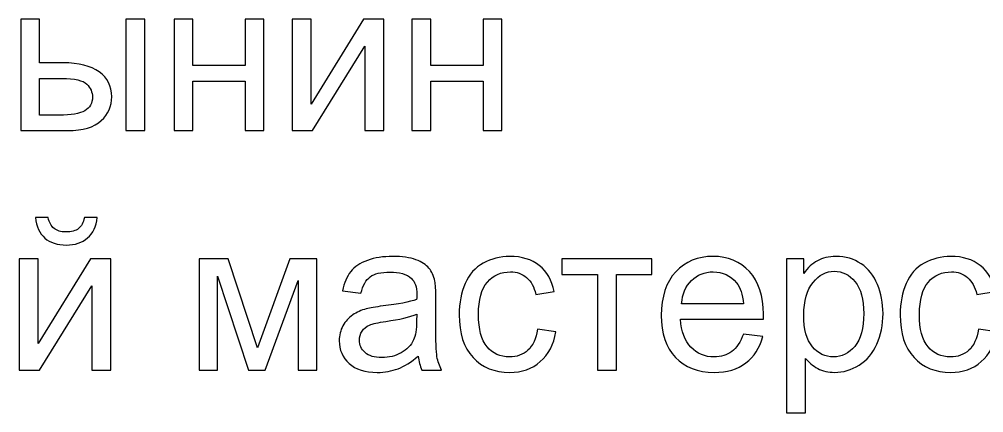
# Model space of a CAD drawing. Header units: centimetres. Extents: x 259 to 610, y 357 to 1252.
# Drawn here: x 330.76 to 346.65, y 1001.02 to 1007.5 of the extents above; entities that cross this region are included whole.
import ezdxf

# ---------------------------------------------------------------- set-up
doc = ezdxf.new("R2010")
doc.units = ezdxf.units.CM
doc.header["$MEASUREMENT"] = 0
doc.layers.add('layer 1', color=7, linetype='Continuous')

msp = doc.modelspace()

# ---------------------------------------------------------------- linework, layer by layer
at = {"layer": 'layer 1', "color": 250}
for points, knots in [([(330.78387, 1007.4954), (330.78387, 1007.4954), (331.09431, 1007.4954), (331.09431, 1007.4954), (331.09431, 1007.4954), (331.09431, 1007.4954), (331.09431, 1006.77927), (331.09431, 1006.77927), (331.09431, 1006.77927), (331.09431, 1006.77927), (331.48589, 1006.77927), (331.48589, 1006.77927), (331.48589, 1006.77927), (331.74166, 1006.77927), (331.93803, 1006.72988), (332.07621, 1006.63051), (332.07621, 1006.63051), (332.21438, 1006.53115), (332.28317, 1006.39415), (332.28317, 1006.21953), (332.28317, 1006.21953), (332.28317, 1006.06666), (332.22555, 1005.93613), (332.11031, 1005.82736), (332.11031, 1005.82736), (331.99507, 1005.71858), (331.81104, 1005.66449), (331.55762, 1005.66449), (331.55762, 1005.66449), (331.55762, 1005.66449), (330.78387, 1005.66449), (330.78387, 1005.66449), (330.78387, 1005.66449), (330.78387, 1005.66449), (330.78387, 1007.4954), (330.78387, 1007.4954)], [0, 0, 0, 0, 0.1, 0.1, 0.1, 0.1, 0.2, 0.2, 0.2, 0.2, 0.3, 0.3, 0.3, 0.3, 0.4, 0.4, 0.4, 0.4, 0.5, 0.5, 0.5, 0.5, 0.6, 0.6, 0.6, 0.6, 0.7, 0.7, 0.7, 0.7, 0.8, 0.8, 0.8, 0.8, 1, 1, 1, 1]), ([(332.516, 1007.4954), (332.516, 1007.4954), (332.82644, 1007.4954), (332.82644, 1007.4954), (332.82644, 1007.4954), (332.82644, 1007.4954), (332.82644, 1005.66449), (332.82644, 1005.66449), (332.82644, 1005.66449), (332.82644, 1005.66449), (332.516, 1005.66449), (332.516, 1005.66449), (332.516, 1005.66449), (332.516, 1005.66449), (332.516, 1007.4954), (332.516, 1007.4954)], [0, 0, 0, 0, 0.2, 0.2, 0.2, 0.2, 0.4, 0.4, 0.4, 0.4, 0.6, 0.6, 0.6, 0.6, 1, 1, 1, 1]), ([(333.30916, 1007.4954), (333.30916, 1007.4954), (333.61961, 1007.4954), (333.61961, 1007.4954), (333.61961, 1007.4954), (333.61961, 1007.4954), (333.61961, 1006.7334), (333.61961, 1006.7334), (333.61961, 1006.7334), (333.61961, 1006.7334), (334.48038, 1006.7334), (334.48038, 1006.7334), (334.48038, 1006.7334), (334.48038, 1006.7334), (334.48038, 1007.4954), (334.48038, 1007.4954), (334.48038, 1007.4954), (334.48038, 1007.4954), (334.79083, 1007.4954), (334.79083, 1007.4954), (334.79083, 1007.4954), (334.79083, 1007.4954), (334.79083, 1005.66449), (334.79083, 1005.66449), (334.79083, 1005.66449), (334.79083, 1005.66449), (334.48038, 1005.66449), (334.48038, 1005.66449), (334.48038, 1005.66449), (334.48038, 1005.66449), (334.48038, 1006.47588), (334.48038, 1006.47588), (334.48038, 1006.47588), (334.48038, 1006.47588), (333.61961, 1006.47588), (333.61961, 1006.47588), (333.61961, 1006.47588), (333.61961, 1006.47588), (333.61961, 1005.66449), (333.61961, 1005.66449), (333.61961, 1005.66449), (333.61961, 1005.66449), (333.30916, 1005.66449), (333.30916, 1005.66449), (333.30916, 1005.66449), (333.30916, 1005.66449), (333.30916, 1007.4954), (333.30916, 1007.4954)], [0, 0, 0, 0, 0.07692308, 0.07692308, 0.07692308, 0.07692308, 0.15384615, 0.15384615, 0.15384615, 0.15384615, 0.23076923, 0.23076923, 0.23076923, 0.23076923, 0.30769231, 0.30769231, 0.30769231, 0.30769231, 0.38461538, 0.38461538, 0.38461538, 0.38461538, 0.46153846, 0.46153846, 0.46153846, 0.46153846, 0.53846154, 0.53846154, 0.53846154, 0.53846154, 0.61538462, 0.61538462, 0.61538462, 0.61538462, 0.69230769, 0.69230769, 0.69230769, 0.69230769, 0.76923077, 0.76923077, 0.76923077, 0.76923077, 0.84615385, 0.84615385, 0.84615385, 0.84615385, 1, 1, 1, 1]), ([(335.25708, 1007.4954), (335.25708, 1007.4954), (335.56753, 1007.4954), (335.56753, 1007.4954), (335.56753, 1007.4954), (335.56753, 1007.4954), (335.56753, 1006.09899), (335.56753, 1006.09899), (335.56753, 1006.09899), (335.56753, 1006.09899), (336.43007, 1007.4954), (336.43007, 1007.4954), (336.43007, 1007.4954), (336.43007, 1007.4954), (336.76344, 1007.4954), (336.76344, 1007.4954), (336.76344, 1007.4954), (336.76344, 1007.4954), (336.76344, 1005.66449), (336.76344, 1005.66449), (336.76344, 1005.66449), (336.76344, 1005.66449), (336.453, 1005.66449), (336.453, 1005.66449), (336.453, 1005.66449), (336.453, 1005.66449), (336.453, 1007.05208), (336.453, 1007.05208), (336.453, 1007.05208), (336.453, 1007.05208), (335.59163, 1005.66449), (335.59163, 1005.66449), (335.59163, 1005.66449), (335.59163, 1005.66449), (335.25708, 1005.66449), (335.25708, 1005.66449), (335.25708, 1005.66449), (335.25708, 1005.66449), (335.25708, 1007.4954), (335.25708, 1007.4954)], [0, 0, 0, 0, 0.09090909, 0.09090909, 0.09090909, 0.09090909, 0.18181818, 0.18181818, 0.18181818, 0.18181818, 0.27272727, 0.27272727, 0.27272727, 0.27272727, 0.36363636, 0.36363636, 0.36363636, 0.36363636, 0.45454545, 0.45454545, 0.45454545, 0.45454545, 0.54545455, 0.54545455, 0.54545455, 0.54545455, 0.63636364, 0.63636364, 0.63636364, 0.63636364, 0.72727273, 0.72727273, 0.72727273, 0.72727273, 0.81818182, 0.81818182, 0.81818182, 0.81818182, 1, 1, 1, 1]), ([(337.22793, 1007.4954), (337.22793, 1007.4954), (337.53838, 1007.4954), (337.53838, 1007.4954), (337.53838, 1007.4954), (337.53838, 1007.4954), (337.53838, 1006.7334), (337.53838, 1006.7334), (337.53838, 1006.7334), (337.53838, 1006.7334), (338.39915, 1006.7334), (338.39915, 1006.7334), (338.39915, 1006.7334), (338.39915, 1006.7334), (338.39915, 1007.4954), (338.39915, 1007.4954), (338.39915, 1007.4954), (338.39915, 1007.4954), (338.7096, 1007.4954), (338.7096, 1007.4954), (338.7096, 1007.4954), (338.7096, 1007.4954), (338.7096, 1005.66449), (338.7096, 1005.66449), (338.7096, 1005.66449), (338.7096, 1005.66449), (338.39915, 1005.66449), (338.39915, 1005.66449), (338.39915, 1005.66449), (338.39915, 1005.66449), (338.39915, 1006.47588), (338.39915, 1006.47588), (338.39915, 1006.47588), (338.39915, 1006.47588), (337.53838, 1006.47588), (337.53838, 1006.47588), (337.53838, 1006.47588), (337.53838, 1006.47588), (337.53838, 1005.66449), (337.53838, 1005.66449), (337.53838, 1005.66449), (337.53838, 1005.66449), (337.22793, 1005.66449), (337.22793, 1005.66449), (337.22793, 1005.66449), (337.22793, 1005.66449), (337.22793, 1007.4954), (337.22793, 1007.4954)], [0, 0, 0, 0, 0.07692308, 0.07692308, 0.07692308, 0.07692308, 0.15384615, 0.15384615, 0.15384615, 0.15384615, 0.23076923, 0.23076923, 0.23076923, 0.23076923, 0.30769231, 0.30769231, 0.30769231, 0.30769231, 0.38461538, 0.38461538, 0.38461538, 0.38461538, 0.46153846, 0.46153846, 0.46153846, 0.46153846, 0.53846154, 0.53846154, 0.53846154, 0.53846154, 0.61538462, 0.61538462, 0.61538462, 0.61538462, 0.69230769, 0.69230769, 0.69230769, 0.69230769, 0.76923077, 0.76923077, 0.76923077, 0.76923077, 0.84615385, 0.84615385, 0.84615385, 0.84615385, 1, 1, 1, 1]), ([(331.09431, 1005.91849), (331.09431, 1005.91849), (331.42004, 1005.91849), (331.42004, 1005.91849), (331.42004, 1005.91849), (331.61583, 1005.91849), (331.75635, 1005.9426), (331.83985, 1005.99081), (331.83985, 1005.99081), (331.92392, 1006.03902), (331.96567, 1006.11428), (331.96567, 1006.21659), (331.96567, 1006.21659), (331.96567, 1006.29596), (331.93451, 1006.36652), (331.87277, 1006.42884), (331.87277, 1006.42884), (331.81045, 1006.49058), (331.67345, 1006.52174), (331.4612, 1006.52174), (331.4612, 1006.52174), (331.4612, 1006.52174), (331.09431, 1006.52174), (331.09431, 1006.52174), (331.09431, 1006.52174), (331.09431, 1006.52174), (331.09431, 1005.91849), (331.09431, 1005.91849)], [0, 0, 0, 0, 0.125, 0.125, 0.125, 0.125, 0.25, 0.25, 0.25, 0.25, 0.375, 0.375, 0.375, 0.375, 0.5, 0.5, 0.5, 0.5, 0.625, 0.625, 0.625, 0.625, 0.75, 0.75, 0.75, 0.75, 1, 1, 1, 1]), ([(331.83278, 1004.23162), (331.83278, 1004.23162), (332.04445, 1004.23162), (332.04445, 1004.23162), (332.04445, 1004.23162), (332.0274, 1004.0864), (331.97448, 1003.97469), (331.88629, 1003.89707), (331.88629, 1003.89707), (331.7981, 1003.81888), (331.68109, 1003.78007), (331.53469, 1003.78007), (331.53469, 1003.78007), (331.3877, 1003.78007), (331.27011, 1003.81888), (331.1825, 1003.8959), (331.1825, 1003.8959), (331.09489, 1003.97351), (331.04198, 1004.08522), (331.02493, 1004.23162), (331.02493, 1004.23162), (331.02493, 1004.23162), (331.23659, 1004.23162), (331.23659, 1004.23162), (331.23659, 1004.23162), (331.25247, 1004.15225), (331.2848, 1004.09287), (331.33243, 1004.05406), (331.33243, 1004.05406), (331.38005, 1004.01467), (331.44473, 1003.99526), (331.52528, 1003.99526), (331.52528, 1003.99526), (331.61877, 1003.99526), (331.68932, 1004.01408), (331.73695, 1004.0523), (331.73695, 1004.0523), (331.78457, 1004.08993), (331.81691, 1004.1499), (331.83278, 1004.23162)], [0, 0, 0, 0, 0.09090909, 0.09090909, 0.09090909, 0.09090909, 0.18181818, 0.18181818, 0.18181818, 0.18181818, 0.27272727, 0.27272727, 0.27272727, 0.27272727, 0.36363636, 0.36363636, 0.36363636, 0.36363636, 0.45454545, 0.45454545, 0.45454545, 0.45454545, 0.54545455, 0.54545455, 0.54545455, 0.54545455, 0.63636364, 0.63636364, 0.63636364, 0.63636364, 0.72727273, 0.72727273, 0.72727273, 0.72727273, 0.81818182, 0.81818182, 0.81818182, 0.81818182, 1, 1, 1, 1]), ([(337.33258, 1001.95269), (337.21734, 1001.8545), (337.10621, 1001.7857), (336.99979, 1001.74513), (336.99979, 1001.74513), (336.89337, 1001.70457), (336.7793, 1001.68457), (336.65701, 1001.68457), (336.65701, 1001.68457), (336.45593, 1001.68457), (336.30129, 1001.73338), (336.19311, 1001.83156), (336.19311, 1001.83156), (336.08492, 1001.92917), (336.03083, 1002.0544), (336.03083, 1002.20668), (336.03083, 1002.20668), (336.03083, 1002.29605), (336.05141, 1002.37778), (336.09198, 1002.45186), (336.09198, 1002.45186), (336.13314, 1002.52595), (336.18664, 1002.58474), (336.25249, 1002.62943), (336.25249, 1002.62943), (336.31893, 1002.67411), (336.39301, 1002.70822), (336.47592, 1002.73115), (336.47592, 1002.73115), (336.53706, 1002.74702), (336.62937, 1002.76231), (336.75226, 1002.7776), (336.75226, 1002.7776), (337.00273, 1002.80699), (337.18794, 1002.84286), (337.30612, 1002.88402), (337.30612, 1002.88402), (337.30729, 1002.92635), (337.30788, 1002.9534), (337.30788, 1002.96457), (337.30788, 1002.96457), (337.30788, 1003.09039), (337.27848, 1003.17917), (337.21969, 1003.23091), (337.21969, 1003.23091), (337.14031, 1003.30088), (337.02213, 1003.33557), (336.86574, 1003.33557), (336.86574, 1003.33557), (336.71933, 1003.33557), (336.61115, 1003.3097), (336.54177, 1003.25855), (336.54177, 1003.25855), (336.4718, 1003.2074), (336.42065, 1003.11685), (336.38713, 1002.98632), (336.38713, 1002.98632), (336.38713, 1002.98632), (336.08375, 1003.02865), (336.08375, 1003.02865), (336.08375, 1003.02865), (336.11138, 1003.15859), (336.15665, 1003.26384), (336.22015, 1003.3438), (336.22015, 1003.3438), (336.28365, 1003.42377), (336.37538, 1003.48491), (336.49532, 1003.52842), (336.49532, 1003.52842), (336.61468, 1003.57134), (336.75402, 1003.5931), (336.9116, 1003.5931), (336.9116, 1003.5931), (337.06799, 1003.5931), (337.19558, 1003.57487), (337.29377, 1003.53783), (337.29377, 1003.53783), (337.39137, 1003.50079), (337.46369, 1003.45493), (337.50955, 1003.39907), (337.50955, 1003.39907), (337.55541, 1003.34321), (337.58775, 1003.27266), (337.60657, 1003.1874), (337.60657, 1003.1874), (337.61656, 1003.13449), (337.62185, 1003.03924), (337.62185, 1002.90224), (337.62185, 1002.90224), (337.62185, 1002.90224), (337.62185, 1002.49067), (337.62185, 1002.49067), (337.62185, 1002.49067), (337.62185, 1002.20316), (337.62832, 1002.02148), (337.64126, 1001.94445), (337.64126, 1001.94445), (337.6536, 1001.86743), (337.67947, 1001.79394), (337.7171, 1001.72338), (337.7171, 1001.72338), (337.7171, 1001.72338), (337.39255, 1001.72338), (337.39255, 1001.72338), (337.39255, 1001.72338), (337.36139, 1001.78864), (337.3414, 1001.86508), (337.33258, 1001.95269)], [0, 0, 0, 0, 0.03571429, 0.03571429, 0.03571429, 0.03571429, 0.07142857, 0.07142857, 0.07142857, 0.07142857, 0.10714286, 0.10714286, 0.10714286, 0.10714286, 0.14285714, 0.14285714, 0.14285714, 0.14285714, 0.17857143, 0.17857143, 0.17857143, 0.17857143, 0.21428571, 0.21428571, 0.21428571, 0.21428571, 0.25, 0.25, 0.25, 0.25, 0.28571429, 0.28571429, 0.28571429, 0.28571429, 0.32142857, 0.32142857, 0.32142857, 0.32142857, 0.35714286, 0.35714286, 0.35714286, 0.35714286, 0.39285714, 0.39285714, 0.39285714, 0.39285714, 0.42857143, 0.42857143, 0.42857143, 0.42857143, 0.46428571, 0.46428571, 0.46428571, 0.46428571, 0.5, 0.5, 0.5, 0.5, 0.53571429, 0.53571429, 0.53571429, 0.53571429, 0.57142857, 0.57142857, 0.57142857, 0.57142857, 0.60714286, 0.60714286, 0.60714286, 0.60714286, 0.64285714, 0.64285714, 0.64285714, 0.64285714, 0.67857143, 0.67857143, 0.67857143, 0.67857143, 0.71428571, 0.71428571, 0.71428571, 0.71428571, 0.75, 0.75, 0.75, 0.75, 0.78571429, 0.78571429, 0.78571429, 0.78571429, 0.82142857, 0.82142857, 0.82142857, 0.82142857, 0.85714286, 0.85714286, 0.85714286, 0.85714286, 0.89285714, 0.89285714, 0.89285714, 0.89285714, 0.92857143, 0.92857143, 0.92857143, 0.92857143, 1, 1, 1, 1]), ([(339.29461, 1002.39366), (339.29461, 1002.39366), (339.598, 1002.35132), (339.598, 1002.35132), (339.598, 1002.35132), (339.56448, 1002.1426), (339.47981, 1001.97973), (339.34282, 1001.86155), (339.34282, 1001.86155), (339.20582, 1001.74337), (339.03708, 1001.68457), (338.83776, 1001.68457), (338.83776, 1001.68457), (338.58788, 1001.68457), (338.38679, 1001.7663), (338.2351, 1001.92975), (338.2351, 1001.92975), (338.08282, 1002.09321), (338.00697, 1002.32722), (338.00697, 1002.63178), (338.00697, 1002.63178), (338.00697, 1002.82934), (338.0399, 1003.00161), (338.10516, 1003.14977), (338.10516, 1003.14977), (338.17042, 1003.29735), (338.26979, 1003.40848), (338.40384, 1003.48197), (338.40384, 1003.48197), (338.53731, 1003.55606), (338.68254, 1003.5931), (338.84011, 1003.5931), (338.84011, 1003.5931), (339.03826, 1003.5931), (339.20112, 1003.54312), (339.32694, 1003.44258), (339.32694, 1003.44258), (339.45336, 1003.34204), (339.5345, 1003.19916), (339.56977, 1003.01454), (339.56977, 1003.01454), (339.56977, 1003.01454), (339.26991, 1002.96868), (339.26991, 1002.96868), (339.26991, 1002.96868), (339.2411, 1003.09157), (339.19054, 1003.18388), (339.11704, 1003.2462), (339.11704, 1003.2462), (339.04414, 1003.30794), (338.95594, 1003.3391), (338.85246, 1003.3391), (338.85246, 1003.3391), (338.69606, 1003.3391), (338.56906, 1003.28324), (338.47087, 1003.17153), (338.47087, 1003.17153), (338.37327, 1003.05923), (338.32447, 1002.88284), (338.32447, 1002.6406), (338.32447, 1002.6406), (338.32447, 1002.39483), (338.37151, 1002.21668), (338.46558, 1002.10556), (338.46558, 1002.10556), (338.56024, 1001.99443), (338.68313, 1001.93857), (338.83423, 1001.93857), (338.83423, 1001.93857), (338.95653, 1001.93857), (339.05825, 1001.97562), (339.13938, 1002.05029), (339.13938, 1002.05029), (339.22111, 1002.12437), (339.27285, 1002.23902), (339.29461, 1002.39366)], [0, 0, 0, 0, 0.05, 0.05, 0.05, 0.05, 0.1, 0.1, 0.1, 0.1, 0.15, 0.15, 0.15, 0.15, 0.2, 0.2, 0.2, 0.2, 0.25, 0.25, 0.25, 0.25, 0.3, 0.3, 0.3, 0.3, 0.35, 0.35, 0.35, 0.35, 0.4, 0.4, 0.4, 0.4, 0.45, 0.45, 0.45, 0.45, 0.5, 0.5, 0.5, 0.5, 0.55, 0.55, 0.55, 0.55, 0.6, 0.6, 0.6, 0.6, 0.65, 0.65, 0.65, 0.65, 0.7, 0.7, 0.7, 0.7, 0.75, 0.75, 0.75, 0.75, 0.8, 0.8, 0.8, 0.8, 0.85, 0.85, 0.85, 0.85, 0.9, 0.9, 0.9, 0.9, 1, 1, 1, 1]), ([(342.68773, 1002.31605), (342.68773, 1002.31605), (343.00876, 1002.27371), (343.00876, 1002.27371), (343.00876, 1002.27371), (342.95878, 1002.08733), (342.8653, 1001.9421), (342.72889, 1001.83921), (342.72889, 1001.83921), (342.59248, 1001.73632), (342.41845, 1001.68457), (342.20619, 1001.68457), (342.20619, 1001.68457), (341.93926, 1001.68457), (341.72759, 1001.76689), (341.57119, 1001.93152), (341.57119, 1001.93152), (341.4148, 1002.09556), (341.3366, 1002.32663), (341.3366, 1002.62355), (341.3366, 1002.62355), (341.3366, 1002.93047), (341.41538, 1003.16918), (341.57355, 1003.33851), (341.57355, 1003.33851), (341.73171, 1003.50843), (341.93691, 1003.5931), (342.18914, 1003.5931), (342.18914, 1003.5931), (342.43315, 1003.5931), (342.63246, 1003.5102), (342.7871, 1003.3438), (342.7871, 1003.3438), (342.94173, 1003.17741), (343.01934, 1002.9434), (343.01934, 1002.64178), (343.01934, 1002.64178), (343.01934, 1002.62355), (343.01876, 1002.59592), (343.01758, 1002.55946), (343.01758, 1002.55946), (343.01758, 1002.55946), (341.6541, 1002.55946), (341.6541, 1002.55946), (341.6541, 1002.55946), (341.66586, 1002.35897), (341.7223, 1002.20492), (341.82461, 1002.0985), (341.82461, 1002.0985), (341.92632, 1001.99208), (342.05391, 1001.93857), (342.20619, 1001.93857), (342.20619, 1001.93857), (342.31967, 1001.93857), (342.41668, 1001.96856), (342.49665, 1002.02853), (342.49665, 1002.02853), (342.5772, 1002.0885), (342.6407, 1002.18434), (342.68773, 1002.31605)], [0, 0, 0, 0, 0.0625, 0.0625, 0.0625, 0.0625, 0.125, 0.125, 0.125, 0.125, 0.1875, 0.1875, 0.1875, 0.1875, 0.25, 0.25, 0.25, 0.25, 0.3125, 0.3125, 0.3125, 0.3125, 0.375, 0.375, 0.375, 0.375, 0.4375, 0.4375, 0.4375, 0.4375, 0.5, 0.5, 0.5, 0.5, 0.5625, 0.5625, 0.5625, 0.5625, 0.625, 0.625, 0.625, 0.625, 0.6875, 0.6875, 0.6875, 0.6875, 0.75, 0.75, 0.75, 0.75, 0.8125, 0.8125, 0.8125, 0.8125, 0.875, 0.875, 0.875, 0.875, 1, 1, 1, 1]), ([(343.40093, 1001.02135), (343.40093, 1001.02135), (343.40093, 1003.55429), (343.40093, 1003.55429), (343.40093, 1003.55429), (343.40093, 1003.55429), (343.68315, 1003.55429), (343.68315, 1003.55429), (343.68315, 1003.55429), (343.68315, 1003.55429), (343.68315, 1003.31382), (343.68315, 1003.31382), (343.68315, 1003.31382), (343.74959, 1003.40671), (343.82485, 1003.47668), (343.90893, 1003.52313), (343.90893, 1003.52313), (343.99242, 1003.56958), (344.09414, 1003.5931), (344.2135, 1003.5931), (344.2135, 1003.5931), (344.36989, 1003.5931), (344.50748, 1003.55312), (344.62683, 1003.47257), (344.62683, 1003.47257), (344.74619, 1003.3926), (344.83615, 1003.27913), (344.8973, 1003.13331), (344.8973, 1003.13331), (344.95786, 1002.98691), (344.98843, 1002.82698), (344.98843, 1002.65236), (344.98843, 1002.65236), (344.98843, 1002.46598), (344.95492, 1002.29782), (344.88789, 1002.14789), (344.88789, 1002.14789), (344.82086, 1001.99855), (344.72326, 1001.88389), (344.59508, 1001.80393), (344.59508, 1001.80393), (344.4675, 1001.72456), (344.33285, 1001.68457), (344.19174, 1001.68457), (344.19174, 1001.68457), (344.08826, 1001.68457), (343.99536, 1001.70633), (343.91364, 1001.74984), (343.91364, 1001.74984), (343.83132, 1001.79335), (343.76429, 1001.84803), (343.71138, 1001.91447), (343.71138, 1001.91447), (343.71138, 1001.91447), (343.71138, 1001.02135), (343.71138, 1001.02135), (343.71138, 1001.02135), (343.71138, 1001.02135), (343.40093, 1001.02135), (343.40093, 1001.02135)], [0, 0, 0, 0, 0.0625, 0.0625, 0.0625, 0.0625, 0.125, 0.125, 0.125, 0.125, 0.1875, 0.1875, 0.1875, 0.1875, 0.25, 0.25, 0.25, 0.25, 0.3125, 0.3125, 0.3125, 0.3125, 0.375, 0.375, 0.375, 0.375, 0.4375, 0.4375, 0.4375, 0.4375, 0.5, 0.5, 0.5, 0.5, 0.5625, 0.5625, 0.5625, 0.5625, 0.625, 0.625, 0.625, 0.625, 0.6875, 0.6875, 0.6875, 0.6875, 0.75, 0.75, 0.75, 0.75, 0.8125, 0.8125, 0.8125, 0.8125, 0.875, 0.875, 0.875, 0.875, 1, 1, 1, 1]), ([(346.55888, 1002.39366), (346.55888, 1002.39366), (346.86227, 1002.35132), (346.86227, 1002.35132), (346.86227, 1002.35132), (346.82875, 1002.1426), (346.74408, 1001.97973), (346.60709, 1001.86155), (346.60709, 1001.86155), (346.47009, 1001.74337), (346.30135, 1001.68457), (346.10203, 1001.68457), (346.10203, 1001.68457), (345.85215, 1001.68457), (345.65106, 1001.7663), (345.49937, 1001.92975), (345.49937, 1001.92975), (345.34709, 1002.09321), (345.27124, 1002.32722), (345.27124, 1002.63178), (345.27124, 1002.63178), (345.27124, 1002.82934), (345.30417, 1003.00161), (345.36943, 1003.14977), (345.36943, 1003.14977), (345.43469, 1003.29735), (345.53406, 1003.40848), (345.66811, 1003.48197), (345.66811, 1003.48197), (345.80158, 1003.55606), (345.94681, 1003.5931), (346.10438, 1003.5931), (346.10438, 1003.5931), (346.30253, 1003.5931), (346.46539, 1003.54312), (346.59121, 1003.44258), (346.59121, 1003.44258), (346.71763, 1003.34204), (346.79877, 1003.19916), (346.83404, 1003.01454), (346.83404, 1003.01454), (346.83404, 1003.01454), (346.53418, 1002.96868), (346.53418, 1002.96868), (346.53418, 1002.96868), (346.50537, 1003.09157), (346.45481, 1003.18388), (346.38131, 1003.2462), (346.38131, 1003.2462), (346.30841, 1003.30794), (346.22021, 1003.3391), (346.11673, 1003.3391), (346.11673, 1003.3391), (345.96033, 1003.3391), (345.83333, 1003.28324), (345.73514, 1003.17153), (345.73514, 1003.17153), (345.63754, 1003.05923), (345.58874, 1002.88284), (345.58874, 1002.6406), (345.58874, 1002.6406), (345.58874, 1002.39483), (345.63578, 1002.21668), (345.72985, 1002.10556), (345.72985, 1002.10556), (345.82451, 1001.99443), (345.9474, 1001.93857), (346.0985, 1001.93857), (346.0985, 1001.93857), (346.2208, 1001.93857), (346.32252, 1001.97562), (346.40365, 1002.05029), (346.40365, 1002.05029), (346.48538, 1002.12437), (346.53712, 1002.23902), (346.55888, 1002.39366)], [0, 0, 0, 0, 0.05, 0.05, 0.05, 0.05, 0.1, 0.1, 0.1, 0.1, 0.15, 0.15, 0.15, 0.15, 0.2, 0.2, 0.2, 0.2, 0.25, 0.25, 0.25, 0.25, 0.3, 0.3, 0.3, 0.3, 0.35, 0.35, 0.35, 0.35, 0.4, 0.4, 0.4, 0.4, 0.45, 0.45, 0.45, 0.45, 0.5, 0.5, 0.5, 0.5, 0.55, 0.55, 0.55, 0.55, 0.6, 0.6, 0.6, 0.6, 0.65, 0.65, 0.65, 0.65, 0.7, 0.7, 0.7, 0.7, 0.75, 0.75, 0.75, 0.75, 0.8, 0.8, 0.8, 0.8, 0.85, 0.85, 0.85, 0.85, 0.9, 0.9, 0.9, 0.9, 1, 1, 1, 1]), ([(330.76034, 1003.55429), (330.76034, 1003.55429), (331.07079, 1003.55429), (331.07079, 1003.55429), (331.07079, 1003.55429), (331.07079, 1003.55429), (331.07079, 1002.15788), (331.07079, 1002.15788), (331.07079, 1002.15788), (331.07079, 1002.15788), (331.93333, 1003.55429), (331.93333, 1003.55429), (331.93333, 1003.55429), (331.93333, 1003.55429), (332.2667, 1003.55429), (332.2667, 1003.55429), (332.2667, 1003.55429), (332.2667, 1003.55429), (332.2667, 1001.72338), (332.2667, 1001.72338), (332.2667, 1001.72338), (332.2667, 1001.72338), (331.95626, 1001.72338), (331.95626, 1001.72338), (331.95626, 1001.72338), (331.95626, 1001.72338), (331.95626, 1003.11097), (331.95626, 1003.11097), (331.95626, 1003.11097), (331.95626, 1003.11097), (331.09489, 1001.72338), (331.09489, 1001.72338), (331.09489, 1001.72338), (331.09489, 1001.72338), (330.76034, 1001.72338), (330.76034, 1001.72338), (330.76034, 1001.72338), (330.76034, 1001.72338), (330.76034, 1003.55429), (330.76034, 1003.55429)], [0, 0, 0, 0, 0.09090909, 0.09090909, 0.09090909, 0.09090909, 0.18181818, 0.18181818, 0.18181818, 0.18181818, 0.27272727, 0.27272727, 0.27272727, 0.27272727, 0.36363636, 0.36363636, 0.36363636, 0.36363636, 0.45454545, 0.45454545, 0.45454545, 0.45454545, 0.54545455, 0.54545455, 0.54545455, 0.54545455, 0.63636364, 0.63636364, 0.63636364, 0.63636364, 0.72727273, 0.72727273, 0.72727273, 0.72727273, 0.81818182, 0.81818182, 0.81818182, 0.81818182, 1, 1, 1, 1]), ([(333.72191, 1003.55429), (333.72191, 1003.55429), (334.19933, 1003.55429), (334.19933, 1003.55429), (334.19933, 1003.55429), (334.19933, 1003.55429), (334.68322, 1002.08909), (334.68322, 1002.08909), (334.68322, 1002.08909), (334.68322, 1002.08909), (335.21886, 1003.55429), (335.21886, 1003.55429), (335.21886, 1003.55429), (335.21886, 1003.55429), (335.66218, 1003.55429), (335.66218, 1003.55429), (335.66218, 1003.55429), (335.66218, 1003.55429), (335.66218, 1001.72338), (335.66218, 1001.72338), (335.66218, 1001.72338), (335.66218, 1001.72338), (335.35174, 1001.72338), (335.35174, 1001.72338), (335.35174, 1001.72338), (335.35174, 1001.72338), (335.35174, 1003.1974), (335.35174, 1003.1974), (335.35174, 1003.1974), (335.35174, 1003.1974), (334.81258, 1001.72338), (334.81258, 1001.72338), (334.81258, 1001.72338), (334.81258, 1001.72338), (334.53506, 1001.72338), (334.53506, 1001.72338), (334.53506, 1001.72338), (334.53506, 1001.72338), (334.02529, 1003.26796), (334.02529, 1003.26796), (334.02529, 1003.26796), (334.02529, 1003.26796), (334.02529, 1001.72338), (334.02529, 1001.72338), (334.02529, 1001.72338), (334.02529, 1001.72338), (333.72191, 1001.72338), (333.72191, 1001.72338), (333.72191, 1001.72338), (333.72191, 1001.72338), (333.72191, 1003.55429), (333.72191, 1003.55429)], [0, 0, 0, 0, 0.07142857, 0.07142857, 0.07142857, 0.07142857, 0.14285714, 0.14285714, 0.14285714, 0.14285714, 0.21428571, 0.21428571, 0.21428571, 0.21428571, 0.28571429, 0.28571429, 0.28571429, 0.28571429, 0.35714286, 0.35714286, 0.35714286, 0.35714286, 0.42857143, 0.42857143, 0.42857143, 0.42857143, 0.5, 0.5, 0.5, 0.5, 0.57142857, 0.57142857, 0.57142857, 0.57142857, 0.64285714, 0.64285714, 0.64285714, 0.64285714, 0.71428571, 0.71428571, 0.71428571, 0.71428571, 0.78571429, 0.78571429, 0.78571429, 0.78571429, 0.85714286, 0.85714286, 0.85714286, 0.85714286, 1, 1, 1, 1]), ([(339.7003, 1003.55429), (339.7003, 1003.55429), (341.18196, 1003.55429), (341.18196, 1003.55429), (341.18196, 1003.55429), (341.18196, 1003.55429), (341.18196, 1003.29677), (341.18196, 1003.29677), (341.18196, 1003.29677), (341.18196, 1003.29677), (340.59635, 1003.29677), (340.59635, 1003.29677), (340.59635, 1003.29677), (340.59635, 1003.29677), (340.59635, 1001.72338), (340.59635, 1001.72338), (340.59635, 1001.72338), (340.59635, 1001.72338), (340.28591, 1001.72338), (340.28591, 1001.72338), (340.28591, 1001.72338), (340.28591, 1001.72338), (340.28591, 1003.29677), (340.28591, 1003.29677), (340.28591, 1003.29677), (340.28591, 1003.29677), (339.7003, 1003.29677), (339.7003, 1003.29677), (339.7003, 1003.29677), (339.7003, 1003.29677), (339.7003, 1003.55429), (339.7003, 1003.55429)], [0, 0, 0, 0, 0.11111111, 0.11111111, 0.11111111, 0.11111111, 0.22222222, 0.22222222, 0.22222222, 0.22222222, 0.33333333, 0.33333333, 0.33333333, 0.33333333, 0.44444444, 0.44444444, 0.44444444, 0.44444444, 0.55555556, 0.55555556, 0.55555556, 0.55555556, 0.66666667, 0.66666667, 0.66666667, 0.66666667, 0.77777778, 0.77777778, 0.77777778, 0.77777778, 1, 1, 1, 1]), ([(341.67174, 1002.81346), (341.67174, 1002.81346), (342.69126, 1002.81346), (342.69126, 1002.81346), (342.69126, 1002.81346), (342.67774, 1002.96751), (342.63834, 1003.08275), (342.57426, 1003.15977), (342.57426, 1003.15977), (342.47607, 1003.27913), (342.34789, 1003.3391), (342.19091, 1003.3391), (342.19091, 1003.3391), (342.04862, 1003.3391), (341.92926, 1003.29147), (341.83225, 1003.19622), (341.83225, 1003.19622), (341.73582, 1003.10097), (341.68232, 1002.97339), (341.67174, 1002.81346)], [0, 0, 0, 0, 0.16666667, 0.16666667, 0.16666667, 0.16666667, 0.33333333, 0.33333333, 0.33333333, 0.33333333, 0.5, 0.5, 0.5, 0.5, 0.66666667, 0.66666667, 0.66666667, 0.66666667, 1, 1, 1, 1]), ([(343.68315, 1002.62767), (343.68315, 1002.39307), (343.73078, 1002.21962), (343.82544, 1002.10732), (343.82544, 1002.10732), (343.92069, 1001.99502), (344.03593, 1001.93857), (344.17116, 1001.93857), (344.17116, 1001.93857), (344.30875, 1001.93857), (344.42634, 1001.99678), (344.52394, 1002.1132), (344.52394, 1002.1132), (344.62213, 1002.22961), (344.67093, 1002.40953), (344.67093, 1002.65354), (344.67093, 1002.65354), (344.67093, 1002.88637), (344.62331, 1003.0604), (344.52747, 1003.17623), (344.52747, 1003.17623), (344.43163, 1003.29206), (344.31757, 1003.34968), (344.18469, 1003.34968), (344.18469, 1003.34968), (344.05298, 1003.34968), (343.93657, 1003.28795), (343.83544, 1003.16506), (343.83544, 1003.16506), (343.73372, 1003.04159), (343.68315, 1002.86285), (343.68315, 1002.62767)], [0, 0, 0, 0, 0.11111111, 0.11111111, 0.11111111, 0.11111111, 0.22222222, 0.22222222, 0.22222222, 0.22222222, 0.33333333, 0.33333333, 0.33333333, 0.33333333, 0.44444444, 0.44444444, 0.44444444, 0.44444444, 0.55555556, 0.55555556, 0.55555556, 0.55555556, 0.66666667, 0.66666667, 0.66666667, 0.66666667, 0.77777778, 0.77777778, 0.77777778, 0.77777778, 1, 1, 1, 1]), ([(337.30788, 1002.6406), (337.19499, 1002.59474), (337.02566, 1002.55593), (336.79988, 1002.52418), (336.79988, 1002.52418), (336.67171, 1002.50596), (336.58116, 1002.48538), (336.52825, 1002.46245), (336.52825, 1002.46245), (336.47533, 1002.43952), (336.43476, 1002.406), (336.40595, 1002.36249), (336.40595, 1002.36249), (336.37714, 1002.3184), (336.36244, 1002.2696), (336.36244, 1002.2155), (336.36244, 1002.2155), (336.36244, 1002.13378), (336.3936, 1002.06499), (336.45651, 1002.01031), (336.45651, 1002.01031), (336.51943, 1001.95562), (336.61115, 1001.92799), (336.73168, 1001.92799), (336.73168, 1001.92799), (336.85104, 1001.92799), (336.95746, 1001.95386), (337.05094, 1002.00619), (337.05094, 1002.00619), (337.14384, 1002.05793), (337.21263, 1002.12907), (337.25614, 1002.21903), (337.25614, 1002.21903), (337.28966, 1002.289), (337.30612, 1002.39189), (337.30612, 1002.52771), (337.30612, 1002.52771), (337.30612, 1002.52771), (337.30788, 1002.6406), (337.30788, 1002.6406)], [0, 0, 0, 0, 0.09090909, 0.09090909, 0.09090909, 0.09090909, 0.18181818, 0.18181818, 0.18181818, 0.18181818, 0.27272727, 0.27272727, 0.27272727, 0.27272727, 0.36363636, 0.36363636, 0.36363636, 0.36363636, 0.45454545, 0.45454545, 0.45454545, 0.45454545, 0.54545455, 0.54545455, 0.54545455, 0.54545455, 0.63636364, 0.63636364, 0.63636364, 0.63636364, 0.72727273, 0.72727273, 0.72727273, 0.72727273, 0.81818182, 0.81818182, 0.81818182, 0.81818182, 1, 1, 1, 1])]:
    msp.add_open_spline(points, degree=3, knots=knots, dxfattribs=at)

doc.saveas('drawing.dxf')
